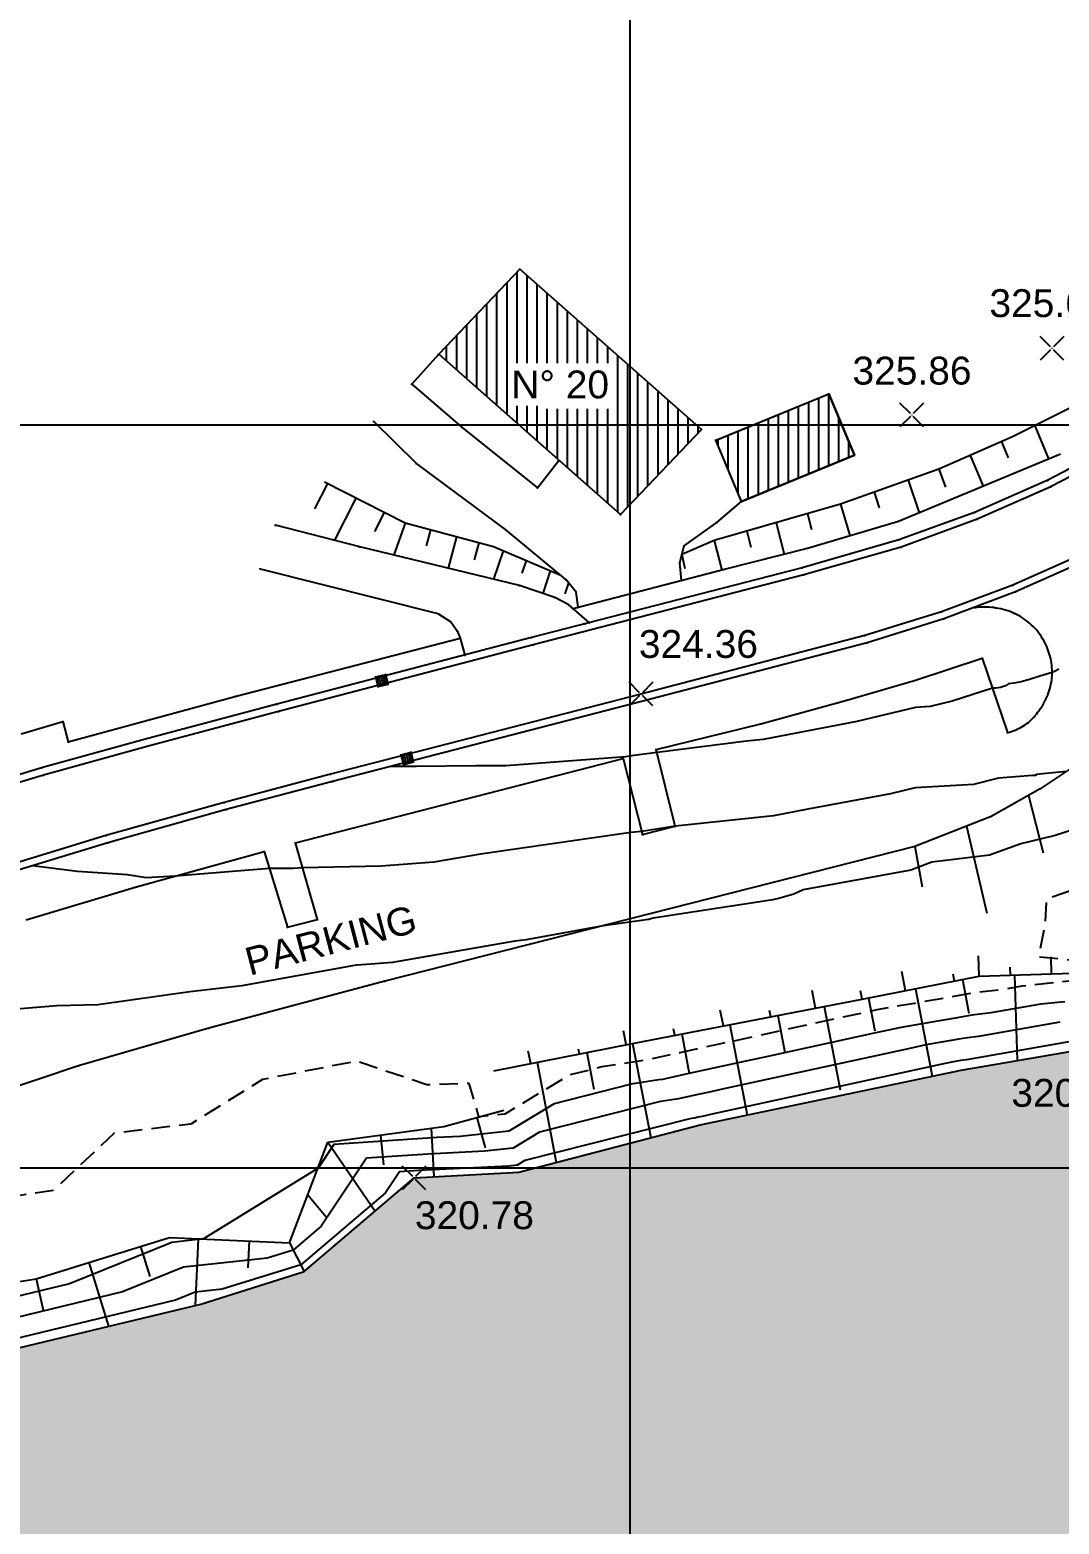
# Model space of a CAD drawing. Extents: x 109417 to 110207, y -57085 to -56659.
# Drawn here: x 109511.5 to 109580.8, y -57000.7 to -56900.1 of the extents above; entities that cross this region are included whole.
import ezdxf
from ezdxf.enums import TextEntityAlignment as Align

# ---------------------------------------------------------------- set-up
doc = ezdxf.new("R2010")
doc.units = 0
doc.header["$MEASUREMENT"] = 0
doc.linetypes.add('TRATTEGGIATA2', pattern=[0.375, 0.25, -0.125])
for name, color, linetype in [('Bati', 7, 'Continuous'), ('Canalisation', 7, 'Continuous'), ('colore lago', 131, 'Continuous'), ('Contorno lago', 150, 'Continuous'), ('Coordinate', 2, 'Continuous'), ('Curve livello', 2, 'Continuous'), ('curve livello 1m', 2, 'Continuous'), ('LIN018CO', 6, 'Continuous'), ('LIN035CO', 1, 'Continuous'), ('Scarpate', 2, 'Continuous'), ('TEXT035', 1, 'Continuous'), ('Voirie', 7, 'Continuous')]:
    doc.layers.add(name, color=color, linetype=linetype)
doc.styles.add('ARIAL', font='arial.ttf')

# ---------------------------------------------------------------- blocks, each defined once
blk = doc.blocks.new('INVISIBLE')
at = {"color": 0}
for p, q in [((-0.04, 0), (0.04, 0)), ((0, -0.04), (0, 0.04))]:
    blk.add_line(p, q, dxfattribs=at)
at = {"flags": 1}
for tag, p in [('POINTNUMBER', (0, 0)), ('COMMENT', (0, -1.25))]:
    blk.add_attdef(tag, p, '', height=1, dxfattribs=at)
blk = doc.blocks.new('quote')
at = {"layer": 'LIN018CO'}
for p, q in [((0.001, 0.001), (-0.001, -0.001)), ((0.001, -0.001), (-0.001, 0.001))]:
    blk.add_line(p, q, dxfattribs=at)
at = {"layer": 'LIN035CO'}
for p, q in [((-0.013, 0.013), (-0.106, 0.106)), ((0.106, 0.106), (0.013, 0.013)), ((-0.013, -0.013), (-0.106, -0.106)), ((0.106, -0.106), (0.013, -0.013))]:
    blk.add_line(p, q, dxfattribs=at)
at = {"layer": 'TEXT035', "style": 'ARIAL'}
blk.add_attdef('VALORE', text='', height=0.25, dxfattribs=at).set_placement((0, 0.33), align=Align.CENTER)

msp = doc.modelspace()

# ---------------------------------------------------------------- hatches: boundary and pattern name
at = {"layer": 'Bati'}
h = msp.add_hatch(dxfattribs=at)
h.set_pattern_fill('VIDE', color=0, angle=-90, style=0, pattern_type=0)
h.set_pattern_definition([(270, (109699.3919, -56900.9921), (0.6773333, 8e-09), [])])
h.paths.add_polyline_path([(109559.408, -56931.883), (109557.673, -56927.755), (109565.271, -56924.632), (109567.006, -56928.76)])
at = {"layer": 'colore lago', "linetype": 'Continuous', "lineweight": 0}
h = msp.add_hatch(color=256, dxfattribs=at)
h.paths.add_polyline_path([(109787.607, -56851.909), (109781.374, -56851.449), (109780.949, -56859.593), (109779.775, -56865.319), (109777.001, -56871.497), (109761.391, -56890.187), (109747.224, -56907.079), (109737.978, -56923.583), (109734.471, -56930.887), (109731.694, -56934.795), (109728.436, -56926.156), (109726.511, -56919.287), (109725.837, -56918.904), (109723.973, -56919.58), (109723.988, -56920.171), (109724.888, -56921.996), (109726.863, -56926.685), (109729.712, -56933.551), (109730.097, -56935.764), (109729.462, -56938.822), (109727.856, -56942.641), (109725.242, -56949.193), (109721.697, -56959.227), (109717.196, -56965.971), (109710.076, -56979.677), (109705.373, -56986.684), (109701.277, -56990.549), (109698.942, -56990.929), (109693.841, -56994.905), (109679.969, -56993.381), (109675.304, -56991.429), (109671.531, -56988.549), (109672.55, -56984.88), (109653.63, -56983.645), (109642.782, -56982.891), (109631.732, -56980.846), (109619.991, -56978.617), (109604.845, -56973.59), (109588.969, -56970.965), (109582.676, -56968.702), (109574.178, -56970.162), (109556.627, -56973.838), (109544.428, -56977.023), (109537.378, -56977.411), (109529.99, -56983.704), (109523.028, -56985.896), (109504.687, -56990.299), (109474.817, -56995.139), (109462.524, -56996.172), (109455.385, -56992.543), (109434.357, -56995.751), (109426.559, -57072.876), (109443.284, -57068.136), (109457.142, -57072.469), (109469.867, -57074.214), (109485.464, -57070.671), (109500.677, -57067.369), (109507.825, -57065.235), (109518.431, -57063.959), (109536.187, -57062.345), (109553.899, -57060.589), (109570.418, -57058.693), (109577.915, -57055.241), (109603.353, -57044.784), (109616.537, -57039.237), (109630.826, -57038.192), (109653.396, -57035.26), (109668.509, -57031.141), (109680.931, -57024.619), (109688.723, -57019.638), (109694.725, -57013.245), (109701.19, -57003.464), (109706.469, -56996.467), (109718.692, -56977.274), (109733.25, -56949.313), (109744.002, -56925.912), (109749.941, -56914.958), (109758.165, -56904.008), (109766.502, -56894.13), (109776.242, -56880.6), (109781.219, -56873.706), (109786.152, -56861.957)])
h.paths.add_polyline_path([(109691.743, -56996.42), (109692.295, -56997.489), (109693.646, -56999.261), (109687.045, -57013.29), (109681.623, -57017.686), (109671.799, -57022.132), (109664.058, -57022.737), (109658.721, -57023.311), (109655.784, -57021.935), (109654.806, -57020.19), (109664.117, -57019.272), (109670.219, -57014.457), (109667.734, -57010.763), (109669.661, -57007.649), (109667.048, -57004.165), (109669.356, -57001.462), (109673.817, -56996.222), (109675.953, -56995.596), (109680.301, -56996.471), (109687.584, -56995.841)], flags=16)

# ---------------------------------------------------------------- linework, layer by layer
at = {"layer": 'Bati', "linetype": 'Continuous'}
for p, q in [((109544.484, -56916.239, 330.916), (109539.041, -56921.972, 329.843)), ((109556.704, -56927.021, 327.452), (109544.484, -56916.239, 330.916)), ((109539.025, -56921.988, 328.417), (109537.223, -56923.991, 328.411)), ((109551.261, -56932.754, 325.059), (109539.041, -56921.972, 329.843)), ((109537.223, -56923.991, 328.411), (109540.619, -56926.887, 327.243)), ((109557.706, -56927.741, 325.838), (109565.271, -56924.632, 326.178)), ((109567.006, -56928.76, 325.893), (109565.271, -56924.632, 326.178)), ((109540.619, -56926.887, 327.243), (109545.67, -56930.949, 327.18)), ((109556.704, -56927.021, 327.452), (109551.261, -56932.754, 325.059)), ((109559.408, -56931.883, 325.555), (109557.673, -56927.755, 325.84)), ((109545.67, -56930.949, 327.18), (109547.089, -56929.15, 327.274)), ((109559.408, -56931.883, 325.555), (109567.006, -56928.76, 325.893))]:
    msp.add_line(p, q, dxfattribs=at)
at = {"layer": 'Bati', "color": 0}
for p, q in [((109544.283, -56916.451), (109544.283, -56922.576)), ((109543.605, -56917.164), (109543.605, -56925.999)), ((109544.96, -56916.659), (109544.96, -56922.576)), ((109545.637, -56917.256), (109545.637, -56922.576)), ((109542.928, -56917.877), (109542.928, -56925.401)), ((109546.315, -56917.854), (109546.315, -56922.576)), ((109546.992, -56918.452), (109546.992, -56922.576)), ((109541.573, -56919.304), (109541.573, -56924.206)), ((109542.251, -56918.591), (109542.251, -56924.804)), ((109547.669, -56919.049), (109547.669, -56922.576)), ((109540.896, -56920.018), (109540.896, -56923.609)), ((109548.347, -56919.647), (109548.347, -56922.576)), ((109549.024, -56920.245), (109549.024, -56922.576)), ((109539.541, -56921.445), (109539.541, -56922.413)), ((109540.219, -56920.731), (109540.219, -56923.011)), ((109549.701, -56920.842), (109549.701, -56922.576)), ((109550.379, -56921.44), (109550.379, -56922.576)), ((109551.056, -56922.037), (109551.056, -56932.573)), ((109551.733, -56922.635), (109551.733, -56932.257)), ((109552.411, -56923.233), (109552.411, -56931.543)), ((109553.088, -56923.83), (109553.088, -56930.83)), ((109553.765, -56924.428), (109553.765, -56930.117)), ((109544.283, -56925.448), (109544.283, -56926.597)), ((109544.96, -56925.448), (109544.96, -56927.194)), ((109545.637, -56925.448), (109545.637, -56927.792)), ((109554.443, -56925.026), (109554.443, -56929.403)), ((109546.315, -56925.632), (109546.315, -56928.389)), ((109546.992, -56925.632), (109546.992, -56928.987)), ((109547.669, -56925.632), (109547.669, -56929.585)), ((109548.347, -56925.632), (109548.347, -56930.182)), ((109549.024, -56925.632), (109549.024, -56930.78)), ((109549.701, -56925.632), (109549.701, -56931.378)), ((109550.379, -56925.632), (109550.379, -56931.975)), ((109555.12, -56925.623), (109555.12, -56928.69)), ((109555.797, -56926.221), (109555.797, -56927.976)), ((109556.475, -56926.818), (109556.475, -56927.263))]:
    msp.add_line(p, q, dxfattribs=at)
at = {"layer": 'Bati', "linetype": 'Continuous'}
msp.add_polyline3d([(109559.408, -56931.883, 325.555), (109557.673, -56927.755, 325.84), (109565.271, -56924.632, 326.178), (109567.006, -56928.76, 325.893), (109559.408, -56931.883, 325.555)], dxfattribs=at)
at = {"layer": 'Canalisation', "linetype": 'Continuous'}
for p, q in [((109534.807, -56943.676), (109535.467, -56943.512)), ((109534.867, -56943.712), (109535.43, -56943.573)), ((109535.149, -56943.642), (109535.288, -56944.206)), ((109535.294, -56943.606), (109535.434, -56944.169)), ((109535.43, -56943.573), (109535.569, -56944.136)), ((109535.63, -56944.172), (109535.467, -56943.512)), ((109534.97, -56944.336), (109534.807, -56943.676)), ((109535.006, -56944.275), (109534.867, -56943.712)), ((109534.97, -56944.336), (109535.63, -56944.172)), ((109534.988, -56943.682), (109535.128, -56944.245)), ((109535.569, -56944.136), (109535.006, -56944.275)), ((109536.509, -56948.919), (109537.168, -56948.75)), ((109536.678, -56949.577), (109536.509, -56948.919)), ((109536.57, -56948.955), (109537.132, -56948.811)), ((109536.714, -56949.516), (109536.57, -56948.955)), ((109536.678, -56949.577), (109537.337, -56949.409)), ((109536.691, -56948.924), (109536.835, -56949.485)), ((109537.276, -56949.373), (109536.714, -56949.516)), ((109536.851, -56948.883), (109536.995, -56949.444)), ((109536.997, -56948.845), (109537.14, -56949.407)), ((109537.132, -56948.811), (109537.276, -56949.373)), ((109537.337, -56949.409), (109537.168, -56948.75))]:
    msp.add_line(p, q, dxfattribs=at)
at = {"layer": 'Contorno lago', "linetype": 'Continuous', "elevation": 322.711, "flags": 128}
msp.add_lwpolyline([(109434.357, -56995.751), (109455.385, -56992.543), (109462.524, -56996.172), (109474.817, -56995.139), (109504.687, -56990.299), (109523.028, -56985.896), (109529.99, -56983.704), (109537.378, -56977.411), (109544.428, -56977.023), (109556.627, -56973.838), (109574.178, -56970.162), (109582.676, -56968.702), (109588.969, -56970.965), (109604.845, -56973.59), (109619.991, -56978.617), (109631.732, -56980.846)], dxfattribs=at)
at = {"layer": 'Coordinate'}
for p, q in [((109551.885, -56888.957), (109551.885, -57021.661)), ((109820.327, -56926.75), (109416.601, -56926.75)), ((109709.132, -56976.75), (109416.601, -56976.75))]:
    msp.add_line(p, q, dxfattribs=at)
at = {"layer": 'Curve livello', "color": 7, "linetype": 'Continuous'}
msp.add_lwpolyline([(109580.767, -56943.158), (109580.5, -56943.289), (109580.302, -56943.381), (109579.478, -56943.638), (109578.778, -56943.86), (109578.217, -56944.006), (109577.971, -56944.056), (109577.754, -56944.1), (109577.363, -56944.158), (109577.16, -56944.276), (109576.835, -56944.392), (109576.507, -56944.448), (109576.29, -56944.451), (109573.568, -56945.308), (109572.091, -56945.686), (109571.101, -56945.742), (109567.159, -56946.687), (109565.89, -56946.924), (109560.859, -56947.901), (109559.731, -56948.019), (109553.721, -56948.764), (109552.161, -56948.979), (109551.473, -56949.076), (109551.302, -56949.083), (109543.559, -56949.661), (109541.535, -56949.676), (109537.524, -56949.705), (109535.768, -56949.718)], dxfattribs=at)
at = {"layer": 'Curve livello'}
msp.add_lwpolyline([(109581.27, -56950.043), (109579.235, -56950.26), (109579.215, -56950.315), (109579.103, -56950.328), (109578.976, -56950.329), (109576.703, -56950.497), (109575.004, -56950.931), (109571.086, -56951.154), (109569.422, -56951.553), (109563.865, -56952.589), (109561.562, -56953.036), (109554.954, -56953.728), (109554.942, -56953.73), (109554.937, -56953.73), (109552.689, -56954.086), (109551.95, -56954.149), (109541.834, -56955.61), (109538.709, -56956.153), (109535.166, -56956.414), (109529.875, -56956.54), (109529.226, -56956.584), (109527.64, -56956.574), (109521.303, -56957.097), (109519.358, -56957.204), (109518.089, -56957.002), (109514.729, -56956.779), (109511.691, -56956.393)], dxfattribs=at)
at = {"layer": 'Curve livello', "linetype": 'Continuous'}
msp.add_lwpolyline([(109581.754, -56953.952), (109580.518, -56954.349), (109578.207, -56954.925), (109576.082, -56955.677), (109572.203, -56956.15), (109570.788, -56956.696), (109563.55, -56958.008), (109562.929, -56958.314), (109562.447, -56958.445), (109561.995, -56958.568), (109561.523, -56958.696), (109553.455, -56959.934), (109553.311, -56959.975), (109553.159, -56960.017), (109553.153, -56960.018), (109549.958, -56960.471), (109544.909, -56961.371), (109544.152, -56961.481), (109535.92, -56962.913), (109534.174, -56963.041), (109533.473, -56963.097), (109525.777, -56964.476), (109522.281, -56964.886), (109516.094, -56965.761), (109513.347, -56965.828), (109507.621, -56966.286)], dxfattribs=at)
at = {"layer": 'Curve livello', "color": 7}
msp.add_lwpolyline([(109581.168, -56965.545), (109579.546, -56965.718), (109576.177, -56966.306), (109574.892, -56966.453), (109573.913, -56966.623), (109571.951, -56966.963), (109570.154, -56967.275), (109568.342, -56967.67), (109561.187, -56969.228), (109559.38, -56969.621), (109557.519, -56970.026), (109555.659, -56970.432), (109554.084, -56970.775), (109553.843, -56970.812), (109551.985, -56971.101), (109546.793, -56972.411), (109543.761, -56974.255), (109540.468, -56974.616), (109538.939, -56974.693), (109531.967, -56975.166), (109530.919, -56976.743), (109523.204, -56981.514), (109521.085, -56981.745), (109514.196, -56984.536), (109510.464, -56985.434)], dxfattribs=at)
at = {"layer": 'Curve livello', "linetype": 'Continuous', "flags": 128}
msp.add_lwpolyline([(109580.817, -56966.929), (109575.361, -56967.881), (109574.601, -56967.968), (109574.021, -56968.069), (109572.861, -56968.27), (109571.798, -56968.454), (109570.726, -56968.688), (109559.25, -56971.186), (109558.21, -56971.413), (109557.14, -56971.646), (109556.07, -56971.879), (109555.164, -56972.076), (109555.026, -56972.098), (109553.957, -56972.264), (109545.815, -56974.318), (109544.037, -56975.4), (109542.106, -56975.611), (109538.301, -56975.803), (109534.177, -56976.083), (109531.134, -56980.66), (109529.249, -56982.264), (109527.495, -56982.81), (109521.87, -56983.421), (109517.763, -56985.085), (109508.125, -56987.403)], dxfattribs=at)
at = {"layer": 'curve livello 1m', "color": 152, "linetype": 'TRATTEGGIATA2', "ltscale": 5, "flags": 128}
msp.add_lwpolyline([(109594.781, -56951.577), (109592.29, -56953.833), (109585.627, -56956.46), (109585.07, -56956.815), (109581.787, -56958.007), (109581.726, -56958.027), (109581.612, -56958.055), (109579.921, -56958.653), (109579.822, -56960.325), (109579.385, -56962.518), (109580.237, -56962.596), (109580.472, -56962.618), (109583.496, -56962.897), (109583.754, -56962.922), (109584.722, -56963.136), (109585.366, -56963.25), (109586.73, -56963.493), (109587.722, -56963.7), (109588.527, -56963.973), (109590.128, -56964.559), (109590.428, -56964.66), (109592.945, -56965.586), (109593.089, -56965.639), (109593.622, -56965.835), (109592.993, -56965.669), (109590.041, -56964.89), (109587.696, -56964.27), (109587.439, -56964.164), (109585.146, -56964.014), (109583.745, -56963.923), (109583.003, -56964.002), (109580.555, -56964.264), (109578.276, -56964.507), (109576.994, -56964.731), (109575.184, -56964.938), (109573.805, -56965.177), (109571.041, -56965.657), (109568.51, -56966.096), (109565.958, -56966.652), (109563.123, -56967.269), (109560.549, -56967.83), (109557.898, -56968.407), (109555.248, -56968.985), (109553.003, -56969.474), (109552.66, -56969.527), (109550.014, -56969.938), (109547.771, -56970.504), (109543.486, -56973.111), (109541.734, -56973.303), (109541.085, -56971.041), (109538.228, -56971.138), (109533.506, -56969.549), (109527.175, -56970.79), (109522.353, -56973.78), (109517.198, -56974.4), (109513.125, -56978.242), (109509.514, -56978.799), (109507.889, -56984.857), (109504.818, -56985.728), (109492.063, -56987.6), (109491.295, -56987.723), (109484.048, -56988.333), (109478.042, -56990.158), (109468.66, -56991.559), (109467.323, -56991.696), (109463.469, -56991.356), (109462.421, -56989.916), (109461.064, -56990.147), (109456.429, -56988.355), (109454.719, -56988.139), (109453.594, -56987.895), (109452.814, -56987.728), (109452.961, -56986.123), (109452.892, -56984.595), (109451.753, -56984.939), (109451.498, -56985.014), (109449.522, -56985.608), (109448.93, -56985.783), (109445.996, -56986.355), (109444.823, -56986.529), (109442.322, -56987.002), (109442.246, -56987.017), (109442.169, -56987.032), (109442.016, -56987.062), (109440.544, -56987.281), (109440.236, -56987.341), (109439.619, -56987.463), (109438.38, -56987.707), (109435.878, -56988.2)], dxfattribs=at)
at = {"layer": 'Scarpate', "linetype": 'Continuous'}
for p, q in [((109582.535, -56925.077, 325.555), (109577.648, -56927.53, 325.739)), ((109577.648, -56927.53, 325.739), (109572.671, -56929.697, 325.817)), ((109579.139, -56926.782, 325.683), (109580.066, -56929.01, 324.302)), ((109576.898, -56927.857, 325.751), (109577.337, -56928.93, 325.751)), ((109574.798, -56928.771, 325.784), (109575.659, -56930.843, 324.369)), ((109536.777, -56933.339, 326.6), (109531.358, -56930.568, 327.225)), ((109572.671, -56929.697, 325.817), (109566.066, -56932.065, 325.732)), ((109570.618, -56930.433, 325.791), (109571.354, -56932.633, 324.434)), ((109572.671, -56929.697, 325.817), (109573.128, -56930.904, 325.817)), ((109531.55, -56930.666, 327.203), (109530.679, -56932.37, 327.203)), ((109568.322, -56931.256, 325.761), (109568.675, -56932.312, 325.761)), ((109533.462, -56931.644, 326.982), (109532.01, -56934.483, 325.546)), ((109566.066, -56932.065, 325.732), (109557.564, -56934.499, 325.298)), ((109566.066, -56932.065, 325.732), (109566.686, -56934.174, 324.452)), ((109535.359, -56932.614, 326.764), (109534.702, -56933.899, 326.764)), ((109536.777, -56933.339, 326.6), (109536.01, -56935.478, 325.233)), ((109542.711, -56934.925, 326.059), (109536.777, -56933.339, 326.6)), ((109561.742, -56933.303, 325.511), (109562.284, -56935.412, 324.448)), ((109563.839, -56932.703, 325.618), (109564.115, -56933.766, 325.618)), ((109538.479, -56933.794, 326.445), (109538.194, -56934.86, 326.445)), ((109540.234, -56934.263, 326.285), (109539.671, -56936.371, 324.938)), ((109557.564, -56934.499, 325.298), (109555.401, -56935.446, 324.823)), ((109557.564, -56934.499, 325.298), (109558.079, -56936.493, 324.444)), ((109559.757, -56933.871, 325.41), (109560.029, -56934.959, 325.41)), ((109541.723, -56934.661, 326.149), (109541.42, -56935.796, 326.149)), ((109547.258, -56936.861, 324.997), (109542.711, -56934.925, 326.059)), ((109543.364, -56935.203, 325.906), (109542.727, -56937.116, 324.692)), ((109555.401, -56935.446, 324.823), (109555.597, -56936.389, 324.823)), ((109544.906, -56935.86, 325.546), (109544.614, -56936.711, 325.546)), ((109546.542, -56936.556, 325.164), (109546.038, -56938.065, 324.467)), ((109547.766, -56937.356, 324.835), (109547.51, -56938.096, 324.835)), ((109578.707, -56951.663, 323.394), (109579.704, -56955.528, 323.394)), ((109574.55, -56953.725, 323.244), (109575.916, -56959.587, 322.556)), ((109571.074, -56955.105, 323.135), (109571.553, -56957.816, 323.135)), ((109575.397, -56963.832, 322.865), (109575.354, -56962.465, 322.568)), ((109580.273, -56963.672, 322.731), (109580.235, -56962.529, 322.486)), ((109570.449, -56964.807, 322.825), (109570.202, -56963.517, 322.54)), ((109573.729, -56964.161, 322.852), (109573.637, -56963.684, 322.852)), ((109575.397, -56963.832, 322.865), (109583.827, -56963.556, 322.633)), ((109577.496, -56963.763, 322.807), (109577.478, -56963.212, 322.807)), ((109577.766, -56963.754, 322.8), (109577.955, -56969.513, 320.772)), ((109567.517, -56965.384, 322.802), (109575.397, -56963.832, 322.865)), ((109571.112, -56964.676, 322.831), (109572.244, -56970.567, 320.781)), ((109574.27, -56964.054, 322.856), (109574.702, -56966.307, 322.856)), ((109552.072, -56968.352, 322.931), (109567.517, -56965.384, 322.802)), ((109564.394, -56965.984, 322.828), (109564.164, -56964.787, 322.539)), ((109567.517, -56965.384, 322.802), (109567.406, -56964.806, 322.802)), ((109567.945, -56965.3, 322.805), (109568.37, -56967.511, 322.805)), ((109558.186, -56967.177, 322.88), (109557.977, -56966.117, 322.563)), ((109561.375, -56966.564, 322.853), (109561.289, -56966.129, 322.853)), ((109561.853, -56966.473, 322.849), (109562.33, -56968.955, 322.849)), ((109564.978, -56965.872, 322.823), (109566.054, -56971.473, 322.823)), ((109551.655, -56968.434, 322.925), (109551.474, -56967.515, 322.587)), ((109554.913, -56967.806, 322.907), (109554.829, -56967.381, 322.907)), ((109555.381, -56967.716, 322.903), (109555.893, -56970.38, 322.903)), ((109558.621, -56967.094, 322.876), (109559.79, -56973.176, 320.815)), ((109542.751, -56970.191, 322.798), (109552.072, -56968.352, 322.931)), ((109548.514, -56969.054, 322.88), (109548.446, -56968.73, 322.88)), ((109552.072, -56968.352, 322.931), (109553.294, -56974.708, 320.814)), ((109545.23, -56969.702, 322.833), (109545.055, -56968.876, 322.539)), ((109545.648, -56969.619, 322.839), (109546.944, -56976.366, 320.798)), ((109548.999, -56968.958, 322.887), (109549.477, -56971.444, 322.887)), ((109539.367, -56973.947, 322.336), (109543.421, -56972.843, 322.617)), ((109541.607, -56973.337, 322.491), (109542.167, -56975.376, 322.491)), ((109531.582, -56975.007, 322.087), (109539.367, -56973.947, 322.336)), ((109535.105, -56974.527, 322.2), (109535.328, -56976.516, 322.2)), ((109538.517, -56974.063, 322.309), (109538.697, -56977.338, 320.779)), ((109528.996, -56981.773, 321.748), (109531.582, -56975.007, 322.087)), ((109531.582, -56975.007, 322.087), (109534.747, -56979.652, 320.775)), ((109530.229, -56978.547, 321.91), (109531.453, -56980.027, 321.91)), ((109511.942, -56984.189, 322.316), (109520.929, -56981.413, 322.099)), ((109520.929, -56981.413, 322.099), (109528.996, -56981.773, 321.748)), ((109522.844, -56981.498, 322.016), (109522.644, -56985.988, 320.762)), ((109526.271, -56981.651, 321.867), (109526.19, -56983.449, 321.867)), ((109528.996, -56981.773, 321.748), (109529.99, -56983.704, 320.773)), ((109518.971, -56982.018, 322.146), (109519.594, -56984.036, 322.146)), ((109515.496, -56983.091, 322.23), (109516.823, -56987.386, 320.763)), ((109504.828, -56985.362, 322.639), (109511.942, -56984.189, 322.316)), ((109511.942, -56984.189, 322.316), (109512.415, -56986.298, 322.316))]:
    msp.add_line(p, q, dxfattribs=at)
msp.add_lwpolyline([(109582.087, -56968.14), (109574.544, -56969.456), (109574.309, -56969.483), (109574.13, -56969.514), (109573.771, -56969.577), (109573.442, -56969.634), (109573.11, -56969.706), (109557.313, -56973.145), (109557.041, -56973.204), (109556.761, -56973.265), (109556.482, -56973.326), (109556.245, -56973.377), (109556.208, -56973.383), (109555.929, -56973.426), (109544.837, -56976.226), (109544.313, -56976.544), (109543.743, -56976.607), (109537.664, -56976.914), (109536.388, -56977), (109535.446, -56978.416), (109529.759, -56983.254), (109524.469, -56984.901), (109522.655, -56985.098), (109521.33, -56985.635), (109505.787, -56989.373)], dxfattribs=at)
at = {"layer": 'Voirie', "linetype": 'Continuous'}
for p, q in [((109537.536, -56929.32, 327.089), (109534.666, -56926.483, 327.72)), ((109585.173, -56927.745, 324.149), (109579.975, -56930.459, 324.291)), ((109585.412, -56928.184, 324.149), (109580.206, -56930.902, 324.291)), ((109543.516, -56933.756, 325.952), (109537.536, -56929.32, 327.089)), ((109569.966, -56933.21, 324.455), (109580.877, -56928.673, 324.29)), ((109580.014, -56930.443, 324.292), (109575.083, -56932.611, 324.399)), ((109580.215, -56930.901, 324.292), (109575.269, -56933.075, 324.399)), ((109557.742, -56933.298, 325.416), (109559.406, -56931.88, 325.555)), ((109533.736, -56934.924, 325.416), (109528.046, -56933.469, 325.846)), ((109555.544, -56934.863, 324.959), (109557.742, -56933.298, 325.416)), ((109563.837, -56935.012, 324.449), (109569.966, -56933.21, 324.455)), ((109575.083, -56932.611, 324.399), (109569.999, -56934.468, 324.429)), ((109575.269, -56933.075, 324.399), (109570.154, -56934.944, 324.429)), ((109547.588, -56937.135, 324.913), (109543.516, -56933.756, 325.952)), ((109569.999, -56934.468, 324.429), (109563.477, -56936.342, 324.417)), ((109544.472, -56937.542, 324.552), (109533.736, -56934.924, 325.416)), ((109555.263, -56936.008, 324.693), (109555.544, -56934.863, 324.959)), ((109558.269, -56936.444, 324.445), (109563.837, -56935.012, 324.449)), ((109570.154, -56934.944, 324.429), (109563.608, -56936.824, 324.417)), ((109582.358, -56935.422, 324.313), (109577.657, -56937.502, 324.403)), ((109527.028, -56936.403, 325.818), (109538.982, -56939.414, 324.677)), ((109563.477, -56936.342, 324.417), (109545.269, -56941.043, 324.237)), ((109548.068, -56939.079, 324.366), (109558.269, -56936.444, 324.445)), ((109555.362, -56937.187, 324.422), (109555.263, -56936.008, 324.693)), ((109582.561, -56935.879, 324.313), (109577.847, -56937.965, 324.403)), ((109546.856, -56938.339, 324.422), (109544.472, -56937.542, 324.552)), ((109563.608, -56936.824, 324.417), (109545.394, -56941.527, 324.237)), ((109548.275, -56937.987, 324.611), (109547.588, -56937.135, 324.913)), ((109577.657, -56937.502, 324.403), (109572.856, -56939.31, 324.447)), ((109547.779, -56938.831, 324.383), (109546.856, -56938.339, 324.422)), ((109548.417, -56938.986, 324.37), (109548.275, -56937.987, 324.611)), ((109577.847, -56937.965, 324.403), (109573.019, -56939.783, 324.447)), ((109538.982, -56939.414, 324.677), (109539.856, -56939.97, 324.565)), ((109549.168, -56940.036, 324.276), (109547.779, -56938.831, 324.383)), ((109572.856, -56939.31, 324.447), (109567.713, -56940.907, 324.437)), ((109539.856, -56939.97, 324.565), (109540.28, -56940.578, 324.452)), ((109540.28, -56940.578, 324.452), (109540.482, -56941.074, 324.358)), ((109573.019, -56939.783, 324.447), (109567.851, -56941.388, 324.437)), ((109525.404, -56944.987, 323.836), (109540.481, -56941.072, 324.358)), ((109545.269, -56941.043, 324.237), (109528.136, -56945.524, 323.851)), ((109545.394, -56941.527, 324.237), (109528.263, -56946.008, 323.851)), ((109540.482, -56941.074, 324.358), (109540.793, -56942.22, 324.137)), ((109567.713, -56940.907, 324.437), (109552.637, -56944.843, 324.355)), ((109567.851, -56941.388, 324.437), (109552.763, -56945.327, 324.355)), ((109571.106, -56943.913, 324.169), (109575.598, -56942.434, 324.174)), ((109575.598, -56942.434, 324.174), (109577.311, -56947.43, 323.743)), ((109566.489, -56945.247, 324.148), (109571.106, -56943.913, 324.169)), ((109514.102, -56948.044, 323.629), (109525.404, -56944.987, 323.836)), ((109528.136, -56945.524, 323.851), (109519.453, -56947.837, 323.658)), ((109552.637, -56944.843, 324.355), (109531.762, -56950.236, 323.919)), ((109552.763, -56945.327, 324.355), (109531.889, -56950.72, 323.919)), ((109560.714, -56946.843, 324.103), (109566.489, -56945.247, 324.148)), ((109528.263, -56946.008, 323.851), (109519.584, -56948.32, 323.658)), ((109510.948, -56947.519, 323.724), (109513.74, -56946.697, 323.71)), ((109513.74, -56946.697, 323.71), (109514.102, -56948.044, 323.629)), ((109553.674, -56948.575, 324.019), (109560.714, -56946.843, 324.103)), ((109519.453, -56947.837, 323.658), (109512.307, -56949.81, 323.523)), ((109519.584, -56948.32, 323.658), (109512.446, -56950.29, 323.523)), ((109554.944, -56953.74, 323.499), (109553.674, -56948.575, 324.019)), ((109529.39, -56954.863, 323.621), (109551.44, -56949.171, 323.991)), ((109551.44, -56949.171, 323.991), (109552.742, -56954.296, 323.479)), ((109512.307, -56949.81, 323.523), (109501.776, -56953.019, 323.352)), ((109512.446, -56950.29, 323.523), (109501.928, -56953.495, 323.352)), ((109531.762, -56950.236, 323.919), (109524.601, -56952.138, 323.757)), ((109581.72, -56949.744, 323.519), (109579.49, -56951.224, 323.425)), ((109531.889, -56950.72, 323.919), (109524.733, -56952.62, 323.757)), ((109579.49, -56951.224, 323.425), (109576.192, -56953.072, 323.296)), ((109524.601, -56952.138, 323.757), (109516.633, -56954.365, 323.592)), ((109524.733, -56952.62, 323.757), (109516.773, -56954.845, 323.592)), ((109576.192, -56953.072, 323.296), (109571.074, -56955.105, 323.135)), ((109516.633, -56954.365, 323.592), (109508.941, -56956.707, 323.453)), ((109552.742, -56954.296, 323.479), (109554.944, -56953.74, 323.499)), ((109516.773, -56954.845, 323.592), (109509.092, -56957.184, 323.453)), ((109518.604, -56957.847, 323.464), (109527.291, -56955.434, 323.58)), ((109527.291, -56955.434, 323.58), (109528.85, -56960.525, 323.223)), ((109530.877, -56960.007, 323.25), (109529.39, -56954.863, 323.621)), ((109571.074, -56955.105, 323.135), (109535.401, -56964.17, 322.907)), ((109511.283, -56960.04, 323.345), (109518.604, -56957.847, 323.464)), ((109528.85, -56960.525, 323.223), (109530.877, -56960.007, 323.25)), ((109535.401, -56964.17, 322.907), (109523.557, -56967.329, 322.839)), ((109523.557, -56967.329, 322.839), (109514.789, -56969.872, 322.759)), ((109514.789, -56969.872, 322.759), (109506.704, -56972.561, 322.713))]:
    msp.add_line(p, q, dxfattribs=at)
for points in [[(109577.774, -56939.411, 324.327), (109577.627, -56939.349, 324.332), (109577.477, -56939.291, 324.338), (109577.326, -56939.239, 324.343), (109577.173, -56939.191, 324.349), (109577.019, -56939.147, 324.354), (109576.863, -56939.109, 324.36), (109576.707, -56939.076, 324.365), (109576.549, -56939.048, 324.371), (109576.39, -56939.024, 324.376), (109576.231, -56939.006, 324.382), (109576.072, -56938.993, 324.387), (109575.912, -56938.984, 324.393), (109575.751, -56938.981, 324.398), (109575.591, -56938.983, 324.404), (109575.431, -56938.99, 324.409), (109575.272, -56939.002, 324.415), (109575.112, -56939.019, 324.42)], [(109579.816, -56941.379, 324.15), (109579.744, -56941.245, 324.159), (109579.668, -56941.114, 324.168), (109579.587, -56940.985, 324.177), (109579.501, -56940.859, 324.187), (109579.412, -56940.737, 324.196), (109579.318, -56940.617, 324.205), (109579.22, -56940.501, 324.215), (109579.118, -56940.388, 324.224), (109579.012, -56940.279, 324.234), (109578.903, -56940.174, 324.243), (109578.79, -56940.072, 324.253), (109578.674, -56939.974, 324.262), (109578.554, -56939.881, 324.272), (109578.431, -56939.791, 324.281), (109578.305, -56939.706, 324.29), (109578.176, -56939.626, 324.3), (109578.045, -56939.55, 324.309), (109577.911, -56939.478, 324.318), (109577.774, -56939.411, 324.327)], [(109580.282, -56943.887, 323.964), (109580.296, -56943.744, 323.974), (109580.305, -56943.6, 323.984), (109580.309, -56943.457, 323.994), (109580.309, -56943.313, 324.005), (109580.304, -56943.169, 324.015), (109580.294, -56943.026, 324.026), (109580.28, -56942.883, 324.036), (109580.26, -56942.74, 324.047), (109580.236, -56942.598, 324.057), (109580.208, -56942.457, 324.067), (109580.175, -56942.317, 324.078), (109580.137, -56942.179, 324.088), (109580.094, -56942.041, 324.099), (109580.048, -56941.905, 324.109), (109579.996, -56941.771, 324.12), (109579.941, -56941.638, 324.13), (109579.881, -56941.508, 324.14), (109579.816, -56941.379, 324.15)], [(109579.331, -56946.081, 323.806), (109579.423, -56945.961, 323.816), (109579.51, -56945.838, 323.825), (109579.594, -56945.712, 323.835), (109579.673, -56945.583, 323.845), (109579.749, -56945.452, 323.855), (109579.82, -56945.319, 323.865), (109579.886, -56945.183, 323.875), (109579.949, -56945.046, 323.885), (109580.007, -56944.906, 323.895), (109580.06, -56944.765, 323.905), (109580.109, -56944.622, 323.915), (109580.153, -56944.477, 323.925), (109580.192, -56944.331, 323.935), (109580.227, -56944.184, 323.945), (109580.257, -56944.036, 323.954), (109580.282, -56943.887, 323.964)], [(109577.311, -56947.43, 323.743), (109577.438, -56947.397, 323.746), (109577.563, -56947.36, 323.749), (109577.686, -56947.318, 323.753), (109577.808, -56947.272, 323.756), (109577.929, -56947.221, 323.759), (109578.047, -56947.165, 323.763), (109578.163, -56947.105, 323.766), (109578.276, -56947.041, 323.769), (109578.388, -56946.973, 323.773), (109578.496, -56946.9, 323.776), (109578.602, -56946.824, 323.78), (109578.705, -56946.743, 323.783), (109578.805, -56946.659, 323.786), (109578.901, -56946.571, 323.79), (109578.994, -56946.48, 323.793), (109579.084, -56946.385, 323.796), (109579.17, -56946.287, 323.8), (109579.253, -56946.185, 323.803), (109579.331, -56946.081, 323.806)]]:
    msp.add_polyline3d(points, dxfattribs=at)

# ---------------------------------------------------------------- block references
ref = msp.add_blockref('quote', (109580.303, -56921.562, 325.68), dxfattribs=dict(xscale=7.500000000000001, yscale=7.500000000000001, zscale=7.500000000000001, rotation=6.832412538883198e-07))
ref.add_attrib('VALORE', '325.68', dxfattribs={"layer": 'TEXT035', "height": 1.875, "rotation": 0, "style": 'ARIAL'}).set_placement((109580.09, -56919.465, 325.68), align=Align.CENTER)
ref = msp.add_blockref('quote', (109570.862, -56926.052, 325.863), dxfattribs=dict(xscale=7.500000000000001, yscale=7.500000000000001, zscale=7.500000000000001, rotation=6.832412538883198e-07))
ref.add_attrib('VALORE', '325.86', dxfattribs={"layer": 'TEXT035', "height": 1.875, "rotation": 0, "style": 'ARIAL'}).set_placement((109570.876, -56924.007, 325.863), align=Align.CENTER)
ref = msp.add_blockref('quote', (109552.637, -56944.843, 324.355), dxfattribs=dict(xscale=7.500000000000001, yscale=7.500000000000001, zscale=7.500000000000001, rotation=6.832412538883198e-07))
ref.add_attrib('VALORE', '324.36', dxfattribs={"layer": 'TEXT035', "height": 1.875, "rotation": 0, "style": 'ARIAL'}).set_placement((109556.508, -56942.406, 324.355), align=Align.CENTER)
ref = msp.add_blockref('quote', (109582.676, -56968.702, 320.768), dxfattribs=dict(xscale=7.500000000000001, yscale=7.500000000000001, zscale=7.500000000000001, rotation=6.832412538883198e-07))
ref.add_attrib('VALORE', '320.77', dxfattribs={"layer": 'TEXT035', "height": 1.875, "rotation": 0, "style": 'ARIAL'}).set_placement((109581.564, -56972.62, 320.768), align=Align.CENTER)
ref = msp.add_blockref('quote', (109537.378, -56977.411, 320.776), dxfattribs=dict(xscale=7.500000000000001, yscale=7.500000000000001, zscale=7.500000000000001, rotation=6.832412538883198e-07))
ref.add_attrib('VALORE', '320.78', dxfattribs={"layer": 'TEXT035', "height": 1.875, "rotation": 0, "style": 'ARIAL'}).set_placement((109541.434, -56980.855, 320.776), align=Align.CENTER)
at = {"layer": 'Bati'}
for p in [(109544.484, -56916.239, 330.916), (109539.025, -56921.988, 328.417), (109539.041, -56921.972, 329.843), (109537.223, -56923.991, 328.411), (109565.271, -56924.632, 326.178), (109540.619, -56926.887, 327.243), (109556.704, -56927.021, 327.452), (109557.673, -56927.755, 325.84), (109557.706, -56927.741, 325.838), (109547.089, -56929.15, 327.274), (109567.006, -56928.76, 325.893), (109545.67, -56930.949, 327.18), (109559.408, -56931.883, 325.555), (109559.408, -56931.883, 325.555), (109551.261, -56932.754, 325.059)]:
    msp.add_blockref('INVISIBLE', p, dxfattribs=at)
at = {"layer": 'Canalisation'}
for p in [(109534.807, -56943.676), (109534.988, -56943.682), (109535.149, -56943.642), (109535.294, -56943.606), (109535.43, -56943.573), (109535.467, -56943.512), (109534.867, -56943.712), (109534.97, -56944.336), (109535.006, -56944.275), (109535.128, -56944.245), (109535.218, -56943.924, 323.973), (109535.288, -56944.206), (109535.434, -56944.169), (109535.569, -56944.136), (109535.63, -56944.172), (109536.509, -56948.919), (109536.57, -56948.955), (109536.678, -56949.577), (109536.691, -56948.924), (109536.714, -56949.516), (109536.835, -56949.485), (109536.851, -56948.883), (109536.923, -56949.164, 323.994), (109536.995, -56949.444), (109536.997, -56948.845), (109537.132, -56948.811), (109537.14, -56949.407), (109537.168, -56948.75), (109537.276, -56949.373), (109537.337, -56949.409)]:
    msp.add_blockref('INVISIBLE', p, dxfattribs=at)
at = {"layer": 'Voirie'}
for p in [(109534.666, -56926.483, 327.72), (109537.536, -56929.32, 327.089), (109579.975, -56930.459, 324.291), (109580.014, -56930.443, 324.292), (109580.206, -56930.902, 324.291), (109580.215, -56930.901, 324.292), (109559.406, -56931.88, 325.555), (109575.083, -56932.611, 324.399), (109528.046, -56933.469, 325.846), (109557.742, -56933.298, 325.416), (109569.966, -56933.21, 324.455), (109575.269, -56933.075, 324.399), (109543.516, -56933.756, 325.952), (109569.999, -56934.468, 324.429), (109533.736, -56934.924, 325.416), (109555.544, -56934.863, 324.959), (109563.837, -56935.012, 324.449), (109570.154, -56934.944, 324.429), (109527.028, -56936.403, 325.818), (109555.263, -56936.008, 324.693), (109558.269, -56936.444, 324.445), (109563.477, -56936.342, 324.417), (109544.472, -56937.542, 324.552), (109547.588, -56937.135, 324.913), (109555.362, -56937.187, 324.422), (109563.608, -56936.824, 324.417), (109577.657, -56937.502, 324.403), (109546.856, -56938.339, 324.422), (109548.275, -56937.987, 324.611), (109577.847, -56937.965, 324.403), (109538.982, -56939.414, 324.677), (109547.779, -56938.831, 324.383), (109548.068, -56939.079, 324.366), (109548.417, -56938.986, 324.37), (109572.856, -56939.31, 324.447), (109575.112, -56939.019, 324.42), (109576.494, -56939.039, 324.402), (109577.774, -56939.411, 324.327), (109539.856, -56939.97, 324.565), (109540.28, -56940.578, 324.452), (109548.9, -56940.105, 324.327), (109549.168, -56940.036, 324.276), (109573.019, -56939.783, 324.447), (109578.997, -56940.264, 324.241), (109540.481, -56941.072, 324.358), (109540.482, -56941.074, 324.358), (109545.269, -56941.043, 324.237), (109545.394, -56941.527, 324.237), (109567.713, -56940.907, 324.437), (109567.851, -56941.388, 324.437), (109579.816, -56941.379, 324.15), (109540.793, -56942.22, 324.137), (109575.598, -56942.434, 324.174), (109580.263, -56942.76, 324.046), (109571.106, -56943.913, 324.169), (109580.282, -56943.887, 323.964), (109525.404, -56944.987, 323.836), (109528.136, -56945.524, 323.851), (109566.489, -56945.247, 324.148), (109579.909, -56945.134, 323.869), (109513.74, -56946.697, 323.71), (109528.263, -56946.008, 323.851), (109579.331, -56946.081, 323.806), (109560.714, -56946.843, 324.103), (109577.311, -56947.43, 323.743), (109578.368, -56946.985, 323.755), (109514.102, -56948.044, 323.629), (109553.674, -56948.575, 324.019), (109551.44, -56949.171, 323.991), (109512.307, -56949.81, 323.523), (109512.446, -56950.29, 323.523), (109531.762, -56950.236, 323.919), (109531.889, -56950.72, 323.919), (109579.49, -56951.224, 323.425), (109524.601, -56952.138, 323.757), (109524.733, -56952.62, 323.757), (109554.944, -56953.74, 323.499), (109576.192, -56953.072, 323.296), (109516.633, -56954.365, 323.592), (109552.742, -56954.296, 323.479), (109516.773, -56954.845, 323.592), (109527.291, -56955.434, 323.58), (109529.39, -56954.863, 323.621), (109571.074, -56955.105, 323.135), (109518.604, -56957.847, 323.464), (109528.85, -56960.525, 323.223), (109530.877, -56960.007, 323.25), (109535.401, -56964.17, 322.907), (109523.557, -56967.329, 322.839), (109514.789, -56969.872, 322.759)]:
    msp.add_blockref('INVISIBLE', p, dxfattribs=at)

# ---------------------------------------------------------------- texts
at = {"layer": 'TEXT035', "linetype": 'Continuous', "lineweight": 0, "style": 'ARIAL'}
msp.add_text('N° 20', height=1.875, dxfattribs=at).set_placement((109543.916, -56924.937))
msp.add_text('PARKING', height=1.875, rotation=14.70739, dxfattribs=at).set_placement((109526.309, -56963.804))

doc.saveas('drawing.dxf')
